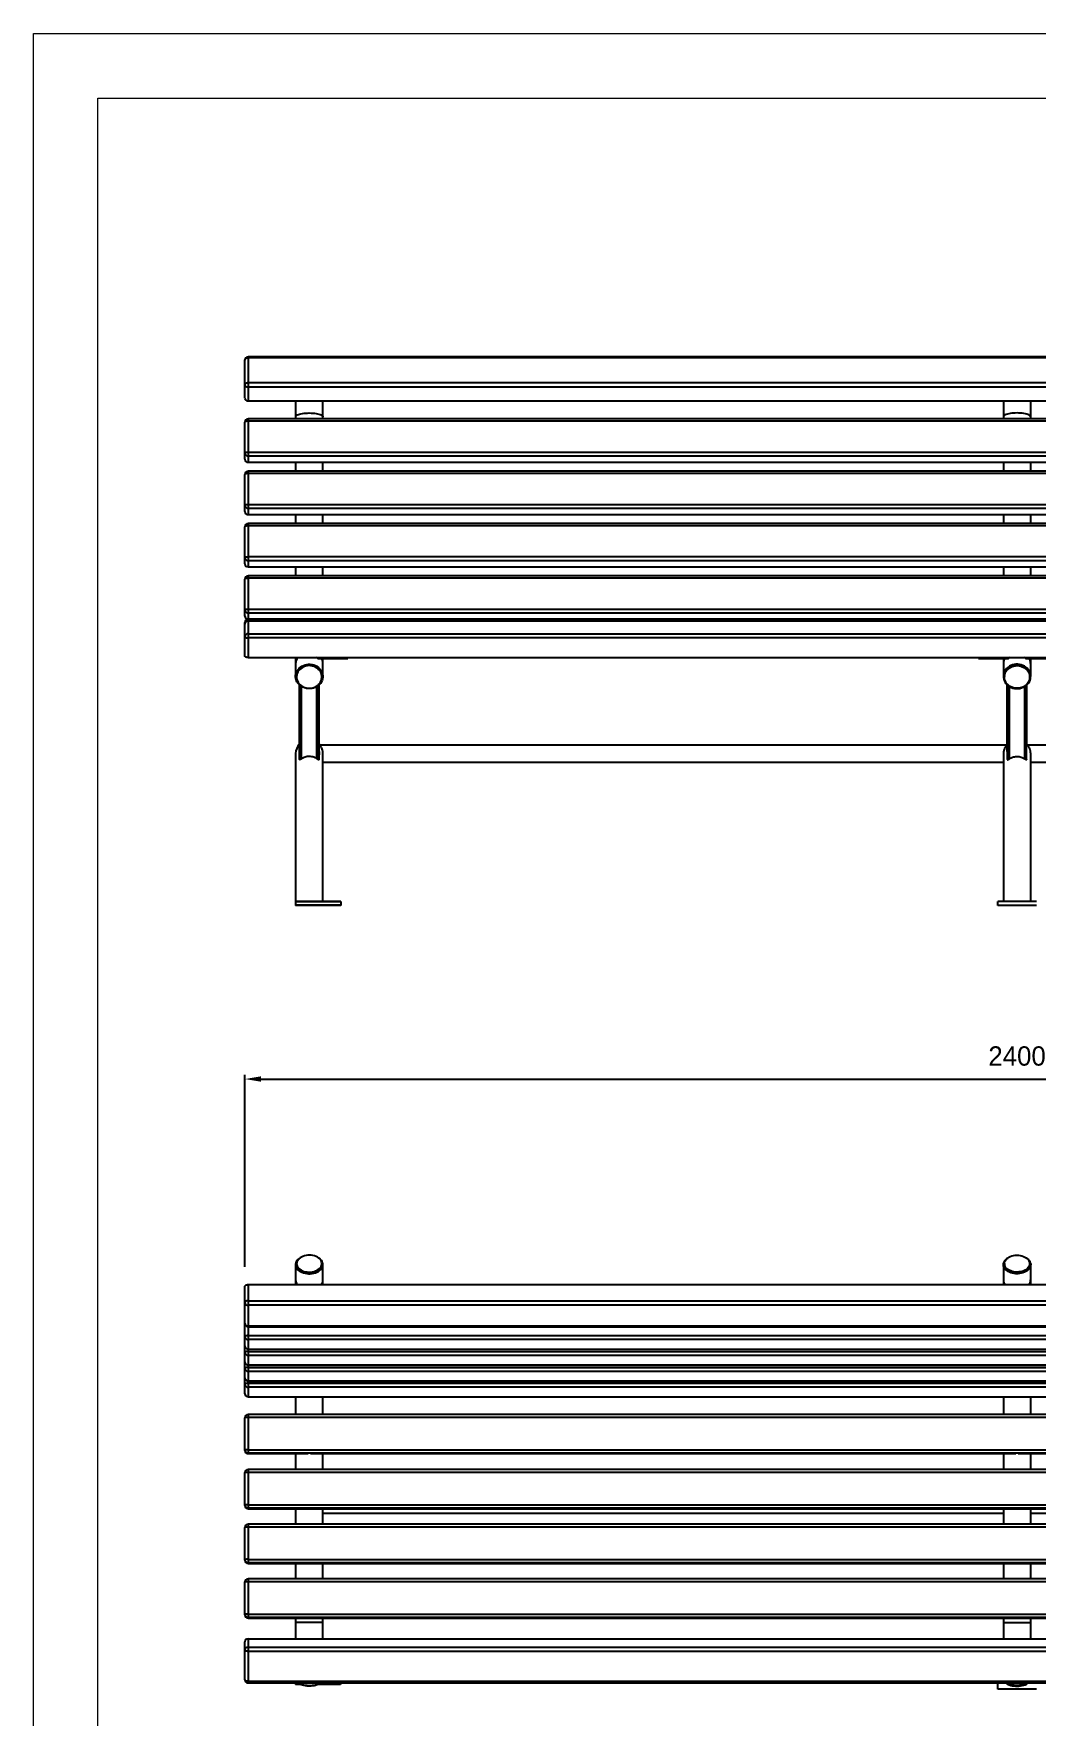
# Model space of a CAD drawing. Header units: millimetres. Extents: x 2090 to 8030, y -3450 to 750.
# Drawn here: x 2090 to 3648, y -1865 to 750 of the extents above; entities that cross this region are included whole.
import ezdxf

# ---------------------------------------------------------------- set-up
doc = ezdxf.new("R2010")
doc.units = ezdxf.units.MM
doc.header["$PDSIZE"] = -1
doc.layers.add('tabelka', color=155, linetype='Continuous')
doc.layers.add('WYMIAR', color=96, linetype='Continuous')
doc.dimstyles.new('1-1', dxfattribs={"dimtxt": 30, "dimasz": 25, "dimexe": 6.25, "dimexo": 30, "dimgap": 20.625, "dimtad": 1, "dimdec": 1, "dimtxsty": 'Standard', "dimcen": 0, "dimclrd": 2, "dimclre": 2, "dimclrt": 2, "dimadec": 0, "dimazin": 0, "dimtfac": 1, "dimtdec": 1, "dimtmove": 0, "dimatfit": 3, "dimfxl": 0, "dimarcsym": 0})

# ---------------------------------------------------------------- blocks, each defined once
blk = doc.blocks.new('front')
for p, q in [((4813, 186), (2423, 186)), ((2423, 186), (2423, 184.2)), ((2423, 184.2), (2423, 145.9)), ((4813, 184.2), (2423, 184.2)), ((2418, 142.7), (2418, 181)), ((2418, 121.5), (2418, 142.7)), ((2423, 145.9), (2423, 138.9)), ((2423, 145.9), (4813, 145.9)), ((4813, 138.9), (2423, 138.9)), ((2423, 138.9), (2423, 117.6)), ((2423, 117.6), (4813, 117.6)), ((2496.8, 117.6), (2496.8, 92.5)), ((2539.2, 92.5), (2539.2, 117.6)), ((3596.8, 117.6), (3596.8, 92.5)), ((3639.2, 92.5), (3639.2, 117.6)), ((2418, 36.5), (2418, 84.4)), ((4813, 89.4), (2423, 89.4)), ((2423, 89.4), (2423, 85.8)), ((2423, 85.8), (2423, 38)), ((4813, 85.8), (2423, 85.8)), ((2496.8, 92.5), (2496.8, 89.4)), ((2539.2, 89.4), (2539.2, 92.5)), ((3596.8, 92.5), (3596.8, 89.4)), ((3639.2, 89.4), (3639.2, 92.5)), ((2418, 26.9), (2418, 36.5)), ((2423, 38), (2423, 31.8)), ((2423, 38), (4813, 38)), ((4813, 31.8), (2423, 31.8)), ((2423, 31.8), (2423, 22.1)), ((2418, -44.8), (2418, 3)), ((2423, 22.1), (4813, 22.1)), ((4813, 8), (2423, 8)), ((2423, 8), (2423, 4.5)), ((2423, 4.5), (2423, -43.3)), ((4813, 4.5), (2423, 4.5)), ((2496.8, 22.1), (2496.8, 8)), ((2539.2, 8), (2539.2, 22.1)), ((3596.8, 22.1), (3596.8, 8)), ((3639.2, 8), (3639.2, 22.1)), ((2418, -54.4), (2418, -44.8)), ((2423, -43.3), (2423, -49.6)), ((2423, -43.3), (4813, -43.3)), ((4813, -49.6), (2423, -49.6)), ((2423, -49.6), (2423, -59.2)), ((2418, -126.1), (2418, -78.3)), ((2423, -59.2), (4813, -59.2)), ((4813, -73.3), (2423, -73.3)), ((2423, -73.3), (2423, -76.8)), ((2423, -76.8), (2423, -124.6)), ((4813, -76.8), (2423, -76.8)), ((2496.8, -59.2), (2496.8, -73.3)), ((2539.2, -73.3), (2539.2, -59.2)), ((3596.8, -59.2), (3596.8, -73.3)), ((3639.2, -73.3), (3639.2, -59.2)), ((2418, -135.7), (2418, -126.1)), ((2423, -124.6), (2423, -130.9)), ((2423, -124.6), (4813, -124.6)), ((4813, -130.9), (2423, -130.9)), ((2423, -130.9), (2423, -140.5)), ((2423, -140.5), (4813, -140.5)), ((4813, -154.6), (2423, -154.6)), ((2423, -154.6), (2423, -158.2)), ((2496.8, -140.5), (2496.8, -154.6)), ((2539.2, -154.6), (2539.2, -140.5)), ((3596.8, -140.5), (3596.8, -154.6)), ((3639.2, -154.6), (3639.2, -140.5)), ((2418, -207.4), (2418, -159.6)), ((2423, -158.2), (2423, -206)), ((4813, -158.2), (2423, -158.2)), ((2418, -217.1), (2418, -207.4)), ((2423, -206), (2423, -212.2)), ((2423, -206), (4813, -206)), ((2418, -229.4), (2418, -226.7)), ((2418, -248.9), (2418, -229.4)), ((4813, -212.2), (2423, -212.2)), ((2423, -212.2), (2423, -221.7)), ((4813, -221.7), (2423, -221.7)), ((2423, -221.7), (2423, -221.7)), ((2423, -221.7), (2423, -224.4)), ((4813, -224.4), (2423, -224.4)), ((2423, -224.4), (2423, -224.8)), ((2423, -224.8), (2423, -244.3)), ((4813, -224.8), (2423, -224.8)), ((2418, -279.3), (2418, -248.9)), ((2423, -244.3), (2423, -250.8)), ((2423, -244.3), (4813, -244.3)), ((4813, -250.8), (2423, -250.8)), ((2423, -250.8), (2423, -281.2)), ((2423, -281.2), (4813, -281.2)), ((2496.8, -281.2), (2496.8, -290.8)), ((2578, -282.4), (2530.8, -282.4)), ((2531.4, -282.7), (2578, -282.7)), ((2539.2, -290.8), (2539.2, -282.7)), ((2578, -281.2), (2578, -282.4)), ((2578, -282.4), (2578, -282.7)), ((3558, -281.2), (3558, -282.4)), ((3558, -282.4), (3605.2, -282.4)), ((3558, -282.4), (3558, -282.7)), ((3558, -282.7), (3604.6, -282.7)), ((3596.8, -282.7), (3596.8, -290.8)), ((3678, -282.4), (3630.8, -282.4)), ((3631.4, -282.7), (3678, -282.7)), ((3639.2, -290.8), (3639.2, -282.7)), ((2496.8, -290.8), (2496.8, -310.7)), ((2498.4, -310.7), (2498.4, -311.6)), ((2537.6, -311.6), (2537.6, -310.7)), ((2539.2, -310.7), (2539.2, -290.8)), ((3596.8, -290.8), (3596.8, -310.7)), ((3598.4, -310.7), (3598.4, -311.6)), ((3637.6, -311.6), (3637.6, -310.7)), ((3639.2, -310.7), (3639.2, -290.8)), ((2503, -415.7), (2503, -324.1)), ((2503, -439.8), (2503, -324.1)), ((2506, -438.7), (2506, -326.4)), ((2530, -438.8), (2530, -326.4)), ((2533, -439.9), (2533, -324.1)), ((2533.2, -427.5), (2533.2, -323.9)), ((3602.7, -427.5), (3602.7, -323.9)), ((3602.9, -439.9), (3602.9, -324.1)), ((3606, -438.8), (3606, -326.4)), ((3630, -438.7), (3630, -326.4)), ((3632.9, -439.8), (3632.9, -324.1)), ((3633, -415.7), (3633, -324.1)), ((2534.4, -417.3), (2533.2, -416)), ((3601.5, -417.3), (2534.4, -417.3)), ((3602.8, -415.9), (3601.6, -417.3)), ((4701.5, -417.3), (3634.4, -417.3)), ((2496.8, -430.7), (2496.8, -660.7)), ((2539.2, -660.7), (2539.2, -431.1)), ((2539.2, -444.2), (3596.8, -444.2)), ((3596.8, -431.1), (3596.8, -660.7)), ((3639.2, -660.7), (3639.2, -431.1)), ((3639.2, -444.2), (4696.8, -444.2)), ((2566.8, -660.7), (2496.8, -660.7)), ((2496.8, -660.7), (2496.8, -661.2)), ((2566.8, -661.2), (2496.8, -661.2)), ((2496.8, -661.2), (2496.8, -666.2)), ((2566.8, -666.2), (2496.8, -666.2)), ((2496.8, -666.2), (2496.8, -666.7)), ((2566.8, -666.7), (2496.8, -666.7)), ((2566.8, -660.7), (2566.8, -661.2)), ((2566.8, -661.2), (2566.8, -666.2)), ((2566.8, -666.2), (2566.8, -666.7)), ((3648, -660.7), (3588, -660.7)), ((3588, -666.7), (3588, -660.7)), ((3648, -666.7), (3588, -666.7))]:
    blk.add_line(p, q)
at = {"flags": 128}
for points in [[(2423, 184.2), (2422, 184.1), (2421.1, 184), (2420.2, 183.7), (2419.4, 183.3), (2418.8, 182.8), (2418.3, 182.2), (2418.1, 181.6), (2418, 181)], [(2418, 142.7), (2418.1, 143.3), (2418.3, 143.9), (2418.8, 144.5), (2419.4, 145), (2420.2, 145.4), (2421.1, 145.7), (2422, 145.8), (2423, 145.9)], [(2423, 85.8), (2422, 85.8), (2421.1, 85.7), (2420.2, 85.6), (2419.4, 85.4), (2418.8, 85.2), (2418.3, 84.9), (2418.1, 84.6), (2418, 84.4)], [(2496.8, 92.5), (2496.9, 93.3), (2497.5, 94.1), (2498.4, 94.9), (2499.6, 95.6), (2501.1, 96.3), (2503, 96.9), (2505.1, 97.4), (2507.4, 97.9), (2509.9, 98.2), (2512.5, 98.5), (2515.2, 98.6), (2518, 98.7), (2520.7, 98.6), (2523.5, 98.5), (2526.1, 98.2), (2528.6, 97.9), (2530.9, 97.4), (2533, 96.9), (2534.8, 96.3), (2536.3, 95.6), (2537.6, 94.9), (2538.4, 94.1), (2539, 93.3), (2539.2, 92.5), (2539.2, 92.5)], [(3639.2, 92.5), (3639, 93.3), (3638.4, 94.1), (3637.6, 94.9), (3636.3, 95.6), (3634.8, 96.3), (3633, 96.9), (3630.9, 97.4), (3628.6, 97.9), (3626.1, 98.2), (3623.5, 98.5), (3620.7, 98.6), (3618, 98.7), (3615.2, 98.6), (3612.5, 98.5), (3609.9, 98.2), (3607.4, 97.9), (3605.1, 97.4), (3603, 96.9), (3601.1, 96.3), (3599.6, 95.6), (3598.4, 94.9), (3597.5, 94.1), (3596.9, 93.3), (3596.8, 92.5), (3596.8, 92.5)], [(2418, 36.5), (2418.1, 36.8), (2418.3, 37.1), (2418.8, 37.4), (2419.4, 37.6), (2420.2, 37.8), (2421.1, 37.9), (2422, 38), (2423, 38)], [(2423, 4.5), (2422, 4.5), (2421.1, 4.4), (2420.2, 4.3), (2419.4, 4.1), (2418.8, 3.9), (2418.3, 3.6), (2418.1, 3.3), (2418, 3)], [(2418, -44.8), (2418.1, -44.5), (2418.3, -44.2), (2418.8, -44), (2419.4, -43.7), (2420.2, -43.6), (2421.1, -43.4), (2422, -43.3), (2423, -43.3)], [(2423, -76.8), (2422, -76.9), (2421.1, -76.9), (2420.2, -77.1), (2419.4, -77.3), (2418.8, -77.5), (2418.3, -77.7), (2418.1, -78), (2418, -78.3)], [(2418, -126.1), (2418.1, -125.8), (2418.3, -125.5), (2418.8, -125.3), (2419.4, -125.1), (2420.2, -124.9), (2421.1, -124.8), (2422, -124.7), (2423, -124.6)], [(2423, -158.2), (2422, -158.2), (2421.1, -158.3), (2420.2, -158.4), (2419.4, -158.6), (2418.8, -158.8), (2418.3, -159.1), (2418.1, -159.3), (2418, -159.6)], [(2418, -207.4), (2418.1, -207.2), (2418.3, -206.9), (2418.8, -206.6), (2419.4, -206.4), (2420.2, -206.2), (2421.1, -206.1), (2422, -206), (2423, -206)], [(2418, -248.9), (2418.1, -249.3), (2418.3, -249.6), (2418.8, -250), (2419.4, -250.3), (2420.2, -250.5), (2421.1, -250.7), (2422, -250.8), (2423, -250.8)], [(2423, -281.2), (2422, -281.2), (2421.1, -281.1), (2420.2, -280.9), (2419.4, -280.7), (2418.8, -280.4), (2418.3, -280), (2418.1, -279.7), (2418, -279.3)], [(2533.7, -323.4), (2531.7, -325.1), (2529.5, -326.6), (2527.1, -327.9), (2524.5, -328.8), (2521.8, -329.4), (2519.1, -329.7), (2516.3, -329.6), (2513.6, -329.3), (2510.9, -328.6), (2508.3, -327.6), (2506, -326.4), (2503.8, -324.8), (2501.8, -323), (2500.2, -321.1), (2498.8, -318.9), (2497.8, -316.6), (2497.1, -314.2), (2496.8, -311.7), (2496.8, -309.2), (2497.2, -306.8), (2498, -304.4), (2499.1, -302.1), (2500.5, -299.9), (2502.2, -298), (2504.2, -296.3), (2506.4, -294.8), (2508.8, -293.6), (2511.4, -292.6), (2514.1, -292), (2516.9, -291.7), (2519.6, -291.8), (2522.4, -292.1), (2525, -292.8), (2527.6, -293.8), (2530, -295), (2532.1, -296.6), (2534.1, -298.4), (2535.7, -300.4), (2537.1, -302.5), (2538.1, -304.8), (2538.8, -307.2), (2539.1, -309.7), (2539.1, -312.2), (2538.7, -314.7), (2538, -317), (2536.9, -319.3), (2535.4, -321.5), (2533.7, -323.4)], [(2537.6, -310.7), (2537.5, -309.2), (2537.1, -306.8), (2536.3, -304.5), (2535.2, -302.3), (2533.8, -300.3), (2532, -298.5), (2530.1, -296.9), (2527.8, -295.5), (2525.4, -294.5), (2522.9, -293.7), (2520.3, -293.3), (2517.6, -293.1), (2514.9, -293.4), (2512.3, -293.9), (2509.8, -294.7), (2507.5, -295.9), (2505.3, -297.3), (2503.4, -299), (2501.7, -300.8), (2500.4, -302.9), (2499.4, -305.1), (2498.7, -307.4), (2498.4, -309.8), (2498.4, -310.7)], [(2532.5, -323.3), (2534.2, -321.5), (2535.5, -319.4), (2536.6, -317.2), (2537.2, -314.8), (2537.5, -312.5), (2537.5, -310.1), (2537.1, -307.7), (2536.3, -305.4), (2535.2, -303.2), (2533.8, -301.2), (2532, -299.4), (2530.1, -297.8), (2527.8, -296.4), (2525.4, -295.4), (2522.9, -294.6), (2520.3, -294.2), (2517.6, -294), (2514.9, -294.2), (2512.3, -294.8), (2509.8, -295.6), (2507.5, -296.8), (2505.3, -298.2), (2503.4, -299.8), (2501.7, -301.7), (2500.4, -303.8), (2499.4, -306), (2498.7, -308.3), (2498.4, -310.7), (2498.4, -313.1), (2498.9, -315.5), (2499.6, -317.8), (2500.7, -320), (2502.2, -322), (2503.9, -323.8), (2505.9, -325.4), (2508.1, -326.8), (2510.5, -327.8), (2513, -328.6), (2515.7, -329), (2518.3, -329.2), (2521, -328.9), (2523.6, -328.4), (2526.1, -327.6), (2528.5, -326.4), (2530.6, -325), (2532.5, -323.3)], [(3602.2, -323.4), (3604.2, -325.1), (3606.4, -326.6), (3608.8, -327.9), (3611.4, -328.8), (3614.1, -329.4), (3616.9, -329.7), (3619.6, -329.6), (3622.4, -329.3), (3625, -328.6), (3627.6, -327.6), (3630, -326.4), (3632.1, -324.8), (3634.1, -323), (3635.7, -321.1), (3637.1, -318.9), (3638.1, -316.6), (3638.8, -314.2), (3639.1, -311.7), (3639.1, -309.2), (3638.7, -306.8), (3638, -304.4), (3636.9, -302.1), (3635.4, -299.9), (3633.7, -298), (3631.7, -296.3), (3629.5, -294.8), (3627.1, -293.6), (3624.5, -292.6), (3621.8, -292), (3619.1, -291.7), (3616.3, -291.8), (3613.6, -292.1), (3610.9, -292.8), (3608.3, -293.8), (3606, -295), (3603.8, -296.6), (3601.8, -298.4), (3600.2, -300.4), (3598.8, -302.5), (3597.8, -304.8), (3597.1, -307.2), (3596.8, -309.7), (3596.8, -312.2), (3597.2, -314.7), (3598, -317), (3599.1, -319.3), (3600.5, -321.5), (3602.2, -323.4)], [(3598.4, -310.7), (3598.4, -309.2), (3598.9, -306.8), (3599.6, -304.5), (3600.7, -302.3), (3602.2, -300.3), (3603.9, -298.5), (3605.9, -296.9), (3608.1, -295.5), (3610.5, -294.5), (3613, -293.7), (3615.7, -293.3), (3618.3, -293.1), (3621, -293.4), (3623.6, -293.9), (3626.1, -294.7), (3628.5, -295.9), (3630.6, -297.3), (3632.5, -299), (3634.2, -300.8), (3635.5, -302.9), (3636.6, -305.1), (3637.2, -307.4), (3637.5, -309.8), (3637.6, -310.7)], [(3603.4, -323.3), (3601.7, -321.5), (3600.4, -319.4), (3599.4, -317.2), (3598.7, -314.8), (3598.4, -312.5), (3598.4, -310.1), (3598.9, -307.7), (3599.6, -305.4), (3600.7, -303.2), (3602.2, -301.2), (3603.9, -299.4), (3605.9, -297.8), (3608.1, -296.4), (3610.5, -295.4), (3613, -294.6), (3615.7, -294.2), (3618.3, -294), (3621, -294.2), (3623.6, -294.8), (3626.1, -295.6), (3628.5, -296.8), (3630.6, -298.2), (3632.5, -299.8), (3634.2, -301.7), (3635.5, -303.8), (3636.6, -306), (3637.2, -308.3), (3637.5, -310.7), (3637.5, -313.1), (3637.1, -315.5), (3636.3, -317.8), (3635.2, -320), (3633.8, -322), (3632, -323.8), (3630.1, -325.4), (3627.8, -326.8), (3625.4, -327.8), (3622.9, -328.6), (3620.3, -329), (3617.6, -329.2), (3614.9, -328.9), (3612.3, -328.4), (3609.8, -327.6), (3607.5, -326.4), (3605.3, -325), (3603.4, -323.3)], [(3634.4, -417.3), (3633, -415.7), (3633, -415.7)]]:
    blk.add_lwpolyline(points, dxfattribs=at)
for centre, radius, start, end in [((2423, 181), 5, 90, 180), ((2422.4, 143.4), 4.53, 188.5527, 276.5402), ((2422.4, 122.1), 4.53, 188.5519, 276.541), ((2423, 84.4), 5, 90, 180), ((2422.9, 36.7), 4.89, 181.3088, 271.2499), ((2422.9, 27), 4.89, 181.3081, 271.2507), ((2423, 3), 5, 90, 180), ((2422.9, -44.7), 4.89, 181.3085, 271.2509), ((2422.9, -54.3), 4.89, 181.3092, 271.2495), ((2423, -78.3), 5, 90, 180), ((2422.9, -126), 4.89, 181.3081, 271.2507), ((2422.9, -135.6), 4.89, 181.3078, 271.251), ((2423, -159.6), 5, 90, 180), ((2422.9, -207.3), 4.89, 181.3087, 271.2504), ((2422.8, -217), 4.86, 181.1483, 260.8027), ((2423, -226.7), 5, 90, 180), ((2423, -229.4), 5, 90, 180), ((2422.8, -229.6), 4.81, 87.7285, 177.531), ((2418.7, -229.3), 2.74, 87.9274, 105.3548), ((2422.8, -249.1), 4.81, 87.7286, 177.5309), ((2514.4, -290.9), 17.6, 146.6945, 179.6877), ((2521.7, -290.9), 17.4, 0.1606, 27.9787), ((3614.2, -290.9), 17.4, 152.0202, 179.8409), ((3621.7, -290.9), 17.4, 0.1597, 27.9796), ((2518, -430.7), 21.2, 134.9906, 180)]:
    blk.add_arc(centre, radius, start, end)
for centre, start_param, end_param in [((2518, -298), 0.923324, 1.028877), ((3618, -298), 2.112716, 2.218269), ((3618, -298), 0.923324, 1.028877)]:
    blk.add_ellipse(centre, major_axis=(21.2, 0), ratio=0.922073, start_param=start_param, end_param=end_param)
for points, knots in [([(2531.4, -282.7), (2531.4, -282.7), (2531.3, -282.7), (2531.2, -282.6), (2531, -282.5), (2530.8, -282.4), (2530.8, -282.4)], [0, 0, 0, 0, 0.057633, 0.302297, 0.682694, 1, 1, 1, 1]), ([(3604.6, -282.7), (3604.6, -282.7), (3604.6, -282.7), (3604.8, -282.6), (3605, -282.5), (3605.1, -282.4), (3605.2, -282.4)], [0, 0, 0, 0, 0.057648, 0.302332, 0.682698, 1, 1, 1, 1]), ([(3631.4, -282.7), (3631.4, -282.7), (3631.3, -282.7), (3631.2, -282.6), (3631, -282.5), (3630.8, -282.4), (3630.8, -282.4)], [0, 0, 0, 0, 0.05765, 0.302317, 0.682718, 1, 1, 1, 1]), ([(2539.2, -431.3), (2539.1, -430.6), (2539.1, -428.6), (2538.5, -425.4), (2537.5, -422.6), (2536.5, -420.6), (2535.7, -419.2), (2535, -418.2), (2534.5, -417.4), (2534.4, -417.4), (2534.4, -417.4)], [0, 0, 0, 0, 0.090449, 0.262546, 0.445462, 0.549054, 0.655192, 0.76683, 0.882715, 1, 1, 1, 1]), ([(3601.5, -417.3), (3601.5, -417.3), (3601.6, -417.3), (3601, -418), (3600, -419.6), (3599, -421.3), (3598.2, -423.1), (3597.5, -425.2), (3597, -427.4), (3596.8, -429.5), (3596.8, -430.7), (3596.8, -431.2)], [0, 0, 0, 0, 0.058731, 0.222227, 0.396826, 0.500966, 0.607695, 0.719147, 0.834691, 0.933, 1, 1, 1, 1]), ([(3639.1, -431.3), (3639.2, -431.1), (3639.2, -430.3), (3639, -428.2), (3638.4, -425), (3637.3, -422.2), (3636.3, -420.2), (3635.6, -419), (3635, -418.1), (3634.6, -417.5), (3634.3, -417.2), (3634.4, -417.3), (3634.4, -417.3)], [0, 0, 0, 0, 0.020174, 0.112203, 0.284238, 0.469735, 0.574918, 0.682785, 0.775769, 0.871228, 0.964353, 1, 1, 1, 1]), ([(2506, -438.7), (2505.6, -439), (2504.8, -439.5), (2503.9, -439.9), (2503.4, -440.1), (2503.1, -440.1), (2503, -439.9), (2503, -439.8), (2503, -439.8)], [0, 0, 0, 0, 0.292018, 0.526776, 0.703412, 0.849112, 0.995271, 1, 1, 1, 1]), ([(2530, -438.8), (2529, -438.2), (2527, -436.9), (2523.6, -435.7), (2520.2, -435.1), (2516.6, -435), (2513.1, -435.5), (2509.5, -436.6), (2507.2, -438), (2506, -438.7)], [0, 0, 0, 0, 0.138194, 0.276376, 0.414635, 0.552889, 0.690065, 0.827245, 1, 1, 1, 1]), ([(2533, -439.9), (2533, -440), (2533, -440.1), (2532.8, -440.2), (2532.5, -440.2), (2531.8, -439.9), (2530.9, -439.4), (2530.3, -439), (2530, -438.8)], [0, 0, 0, 0, 0.052629, 0.196604, 0.333546, 0.528752, 0.782517, 1, 1, 1, 1]), ([(2533.2, -427.5), (2533.2, -429.3), (2533.1, -432.9), (2533, -437.6), (2533, -439.9)], [0, 0, 0, 0, 0.498769, 1, 1, 1, 1]), ([(3602.7, -427.5), (3602.8, -429.3), (3602.8, -432.9), (3602.9, -437.6), (3602.9, -439.9)], [0, 0, 0, 0, 0.498769, 1, 1, 1, 1]), ([(3602.9, -439.9), (3602.9, -440), (3603, -440.1), (3603.1, -440.2), (3603.5, -440.2), (3604.1, -439.9), (3605, -439.4), (3605.7, -439), (3606, -438.8)], [0, 0, 0, 0, 0.0526294, 0.1966007, 0.3335444, 0.5287499, 0.7825089, 1, 1, 1, 1]), ([(3606, -438.8), (3607, -438.2), (3609, -436.9), (3612.3, -435.7), (3615.8, -435.1), (3619.3, -435), (3622.8, -435.5), (3626.5, -436.6), (3628.7, -438), (3630, -438.7)], [0, 0, 0, 0, 0.138193, 0.276376, 0.414634, 0.55289, 0.690064, 0.827246, 1, 1, 1, 1]), ([(3630, -438.7), (3630.4, -439), (3631.1, -439.5), (3632, -439.9), (3632.6, -440.1), (3632.9, -440.1), (3632.9, -439.9), (3632.9, -439.8), (3632.9, -439.8)], [0, 0, 0, 0, 0.292014, 0.526776, 0.703416, 0.849112, 0.995271, 1, 1, 1, 1])]:
    blk.add_open_spline(points, degree=3, knots=knots)
blk = doc.blocks.new('rzut')
for p, q in [((-515, -305.8), (-515, -329.7)), ((-513.4, -304.3), (-513.4, -305.8)), ((-478.1, -296.3), (-479.7, -295.2)), ((-474.2, -305.8), (-474.2, -304.3)), ((-472.6, -329.7), (-472.6, -305.8)), ((585, -305.8), (585, -329.7)), ((586.6, -304.3), (586.6, -305.8)), ((590.4, -296.3), (592.1, -295.2)), ((625.8, -305.8), (625.8, -304.3)), ((627.4, -329.7), (627.4, -305.8)), ((-588.8, -336.7), (-588.8, -362)), ((-588.8, -336.7), (1801.2, -336.7)), ((-515, -329.7), (-515, -336.7)), ((-472.6, -336.7), (-472.6, -329.7)), ((585, -329.7), (585, -336.7)), ((627.4, -336.7), (627.4, -329.7)), ((-593.8, -365.2), (-593.8, -340)), ((-593.8, -397.4), (-593.8, -365.2)), ((-588.8, -362), (-588.8, -369.1)), ((-588.8, -362), (1801.2, -362)), ((1801.2, -369.1), (-588.8, -369.1)), ((-588.8, -369.1), (-588.8, -401.2)), ((-593.8, -417.6), (-593.8, -397.4)), ((-593.8, -432.2), (-593.8, -417.6)), ((-588.8, -401.2), (1801.2, -401.2)), ((-588.8, -401.2), (-588.8, -402.4)), ((-588.8, -402.4), (1801.2, -402.4)), ((-588.8, -402.4), (-588.8, -416.2)), ((-588.8, -416.2), (-588.8, -422.4)), ((-588.8, -416.2), (1801.2, -416.2)), ((-593.8, -442.4), (-593.8, -432.2)), ((-593.8, -457), (-593.8, -442.4)), ((1801.2, -422.4), (-588.8, -422.4)), ((-588.8, -422.4), (-588.8, -437)), ((-588.8, -437), (1801.2, -437)), ((-588.8, -437), (-588.8, -437.2)), ((-588.8, -437.2), (1801.2, -437.2)), ((-588.8, -437.2), (-588.8, -440.9)), ((-588.8, -440.9), (-588.8, -447.1)), ((-588.8, -440.9), (1801.2, -440.9)), ((-593.8, -467.1), (-593.8, -457)), ((-593.8, -481.7), (-593.8, -467.1)), ((1801.2, -447.1), (-588.8, -447.1)), ((-588.8, -447.1), (-588.8, -461.8)), ((-588.8, -461.8), (1801.2, -461.8)), ((-588.8, -461.8), (-588.8, -462)), ((-588.8, -462), (1801.2, -462)), ((-588.8, -462), (-588.8, -465.6)), ((-588.8, -465.6), (-588.8, -471.9)), ((-588.8, -465.6), (1801.2, -465.6)), ((-593.8, -491.7), (-593.8, -481.7)), ((-593.8, -506.4), (-593.8, -491.7)), ((1801.2, -471.9), (-588.8, -471.9)), ((-588.8, -471.9), (-588.8, -486.5)), ((-588.8, -486.5), (1801.2, -486.5)), ((-588.8, -486.5), (-588.8, -486.7)), ((-588.8, -486.7), (1801.2, -486.7)), ((-588.8, -486.7), (-588.8, -490.3)), ((-588.8, -490.3), (-588.8, -496.5)), ((-588.8, -490.3), (1801.2, -490.3)), ((1801.2, -496.5), (-588.8, -496.5)), ((-588.8, -496.5), (-588.8, -511.1)), ((-588.8, -511.1), (1801.2, -511.1)), ((-588.8, -511.1), (-588.8, -511.4)), ((-588.8, -511.4), (1801.2, -511.4)), ((-515, -511.4), (-515, -538.8)), ((-472.6, -538.8), (-472.6, -511.4)), ((585, -511.4), (585, -538.8)), ((627.4, -538.8), (627.4, -511.4)), ((-593.8, -593.7), (-593.8, -543.8)), ((1801.2, -538.8), (-588.8, -538.8)), ((-588.8, -538.8), (-588.8, -538.8)), ((-588.8, -538.8), (-588.8, -543.6)), ((-588.8, -543.6), (-588.8, -593.6)), ((1801.2, -543.6), (-588.8, -543.6)), ((-593.8, -594.6), (-593.8, -593.7)), ((-588.8, -593.6), (-588.8, -598.7)), ((-588.8, -593.6), (1801.2, -593.6)), ((1801.2, -598.7), (-588.8, -598.7)), ((-588.8, -598.7), (-588.8, -599.6)), ((-588.8, -599.6), (-495.6, -599.6)), ((-515, -599.6), (-515, -624.1)), ((-492.1, -599.6), (604.4, -599.6)), ((-472.6, -624.1), (-472.6, -599.6)), ((585, -599.6), (585, -624.1)), ((607.9, -599.6), (1704.4, -599.6)), ((627.4, -624.1), (627.4, -599.6)), ((1801.2, -624.1), (-588.8, -624.1)), ((-588.8, -624.1), (-588.8, -624.1)), ((-588.8, -624.1), (-588.8, -629)), ((-593.8, -679.1), (-593.8, -629.1)), ((-588.8, -629), (-588.8, -678.9)), ((1801.2, -629), (-588.8, -629)), ((-593.8, -680.3), (-593.8, -679.1)), ((-588.8, -678.9), (-588.8, -684.1)), ((-588.8, -678.9), (1801.2, -678.9)), ((1801.2, -684.1), (-588.8, -684.1)), ((-588.8, -684.1), (-588.8, -685.3)), ((-588.8, -685.3), (1801.2, -685.3)), ((-515, -685.3), (-515, -709.1)), ((-472.6, -709.1), (-472.6, -685.3)), ((585, -692.4), (-472.6, -692.4)), ((585, -685.3), (585, -709.1)), ((627.4, -709.1), (627.4, -685.3)), ((1685, -692.4), (627.4, -692.4)), ((-593.8, -764.1), (-593.8, -714.1)), ((1801.2, -709.1), (-588.8, -709.1)), ((-588.8, -709.1), (-588.8, -709.1)), ((-588.8, -709.1), (-588.8, -713.9)), ((-588.8, -713.9), (-588.8, -763.9)), ((1801.2, -713.9), (-588.8, -713.9)), ((-593.8, -765.2), (-593.8, -764.1)), ((-588.8, -763.9), (-588.8, -769.1)), ((-588.8, -763.9), (1801.2, -763.9)), ((1801.2, -769.1), (-588.8, -769.1)), ((-588.8, -769.1), (-588.8, -770.2)), ((-588.8, -770.2), (1801.2, -770.2)), ((-515, -770.2), (-515, -794)), ((-472.6, -794), (-472.6, -770.2)), ((585, -770.2), (585, -794)), ((627.4, -794), (627.4, -770.2)), ((-593.8, -849), (-593.8, -799)), ((1801.2, -794), (-588.8, -794)), ((-588.8, -794.1), (-588.8, -794)), ((-588.8, -794), (-588.8, -798.9)), ((-588.8, -798.9), (-588.8, -848.8)), ((1801.2, -798.9), (-588.8, -798.9)), ((-593.8, -850.2), (-593.8, -849)), ((-588.8, -848.8), (-588.8, -854)), ((-588.8, -848.8), (1801.2, -848.8)), ((1801.2, -854), (-588.8, -854)), ((-588.8, -854), (-588.8, -855.2)), ((-588.8, -855.2), (1801.2, -855.2)), ((-515, -855.2), (-515, -862.5)), ((-515, -862.5), (-515, -887.4)), ((-472.6, -862.5), (-472.6, -855.2)), ((-472.6, -887.4), (-472.6, -862.5)), ((585, -855.2), (585, -862.5)), ((585, -862.5), (585, -887.4)), ((627.4, -862.5), (627.4, -855.2)), ((627.4, -887.4), (627.4, -862.5)), ((-588.8, -887.4), (-588.8, -900.3)), ((-588.8, -887.4), (1801.2, -887.4)), ((-593.8, -904.9), (-593.8, -892)), ((-593.8, -950.9), (-593.8, -904.9)), ((-588.8, -900.3), (-588.8, -906.9)), ((-588.8, -900.3), (1801.2, -900.3)), ((1801.2, -906.9), (-588.8, -906.9)), ((-588.8, -906.9), (-588.8, -952.9)), ((-588.8, -952.9), (1801.2, -952.9)), ((-588.8, -952.9), (-588.8, -955.9)), ((-588.8, -955.9), (1801.2, -955.9)), ((-515, -955.9), (-515, -957.8)), ((-515, -957.8), (-515, -958.3)), ((-508.7, -957.8), (-515, -957.8)), ((-507.7, -958.3), (-515, -958.3)), ((-445, -958.3), (-480, -958.3)), ((-445, -957.8), (-478.9, -957.8)), ((-445, -955.9), (-445, -957.8)), ((-445, -957.8), (-445, -958.3)), ((576.2, -965.8), (576.2, -955.9)), ((636.2, -965.8), (576.2, -965.8))]:
    blk.add_line(p, q)
at = {"flags": 128}
for points in [[(-507.9, -295.2), (-508, -295.3), (-509.9, -296.6), (-511.6, -298.1), (-512.9, -299.7), (-514, -301.4), (-514.7, -303.2), (-515, -305.1), (-514.9, -306.9), (-514.6, -308.8), (-513.8, -310.6), (-512.7, -312.3), (-511.3, -313.9), (-509.6, -315.3), (-507.6, -316.6), (-505.4, -317.7), (-502.9, -318.6), (-500.4, -319.3), (-497.7, -319.8), (-494.9, -320), (-492.2, -320), (-489.4, -319.7), (-486.7, -319.2), (-484.2, -318.5), (-481.8, -317.5), (-479.6, -316.4), (-477.7, -315), (-476, -313.5), (-474.7, -311.9), (-473.7, -310.2), (-473, -308.4), (-472.6, -306.6), (-472.7, -304.7), (-473.1, -302.9), (-473.8, -301.1), (-474.9, -299.4), (-476.3, -297.8), (-478.1, -296.3), (-478.1, -296.3)], [(-479.2, -295.6), (-481.2, -294.3), (-483.3, -293.3), (-485.7, -292.4), (-488.2, -291.8), (-490.8, -291.4), (-493.5, -291.2), (-496.1, -291.3), (-498.8, -291.6), (-501.3, -292.2), (-503.7, -293), (-505.9, -294), (-507.9, -295.2), (-509.6, -296.6), (-511, -298.1), (-512.2, -299.7), (-512.9, -301.4), (-513.3, -303.2), (-513.4, -305), (-513.1, -306.8), (-512.4, -308.5), (-511.4, -310.2), (-510, -311.7), (-508.4, -313.1), (-506.5, -314.4), (-504.3, -315.4), (-502, -316.3), (-499.4, -316.9), (-496.8, -317.3), (-494.2, -317.4), (-491.5, -317.4), (-488.9, -317), (-486.3, -316.5), (-483.9, -315.7), (-481.7, -314.7), (-479.7, -313.5), (-478, -312.1), (-476.6, -310.6), (-475.5, -309), (-474.7, -307.2), (-474.3, -305.5), (-474.2, -303.7), (-474.6, -301.9), (-475.2, -300.2), (-476.3, -298.5), (-477.6, -297), (-479.2, -295.6)], [(-513.4, -305.8), (-513.4, -306.5), (-513.1, -308.3), (-512.4, -310), (-511.4, -311.6), (-510, -313.2), (-508.4, -314.6), (-506.5, -315.8), (-504.3, -316.9), (-502, -317.8), (-499.4, -318.4), (-496.8, -318.8), (-494.2, -318.9), (-491.5, -318.8), (-488.9, -318.5), (-486.3, -317.9), (-483.9, -317.1), (-481.7, -316.1), (-479.7, -314.9), (-478, -313.6), (-476.6, -312.1), (-475.5, -310.4), (-474.7, -308.7), (-474.3, -307), (-474.2, -305.8)], [(620.3, -295.2), (620.4, -295.3), (622.3, -296.6), (624, -298.1), (625.3, -299.7), (626.3, -301.4), (627, -303.2), (627.4, -305.1), (627.3, -306.9), (626.9, -308.8), (626.2, -310.6), (625.1, -312.3), (623.7, -313.9), (621.9, -315.3), (620, -316.6), (617.7, -317.7), (615.3, -318.6), (612.7, -319.3), (610.1, -319.8), (607.3, -320), (604.5, -320), (601.8, -319.7), (599.1, -319.2), (596.6, -318.5), (594.2, -317.5), (592, -316.4), (590.1, -315), (588.4, -313.5), (587.1, -311.9), (586, -310.2), (585.3, -308.4), (585, -306.6), (585.1, -304.7), (585.4, -302.9), (586.2, -301.1), (587.3, -299.4), (588.7, -297.8), (590.4, -296.3), (590.4, -296.3)], [(591.6, -295.6), (593.5, -294.3), (595.7, -293.3), (598, -292.4), (600.6, -291.8), (603.2, -291.4), (605.8, -291.2), (608.5, -291.3), (611.1, -291.6), (613.7, -292.2), (616.1, -293), (618.3, -294), (620.3, -295.2), (622, -296.6), (623.4, -298.1), (624.5, -299.7), (625.3, -301.4), (625.7, -303.2), (625.8, -305), (625.4, -306.8), (624.8, -308.5), (623.7, -310.2), (622.4, -311.7), (620.8, -313.1), (618.8, -314.4), (616.7, -315.4), (614.3, -316.3), (611.8, -316.9), (609.2, -317.3), (606.5, -317.4), (603.9, -317.4), (601.2, -317), (598.7, -316.5), (596.3, -315.7), (594.1, -314.7), (592.1, -313.5), (590.4, -312.1), (589, -310.6), (587.8, -309), (587.1, -307.2), (586.7, -305.5), (586.6, -303.7), (586.9, -301.9), (587.6, -300.2), (588.6, -298.5), (590, -297), (591.6, -295.6)], [(625.8, -305.8), (625.8, -306.5), (625.4, -308.3), (624.8, -310), (623.7, -311.6), (622.4, -313.2), (620.8, -314.6), (618.8, -315.8), (616.7, -316.9), (614.3, -317.8), (611.8, -318.4), (609.2, -318.8), (606.5, -318.9), (603.9, -318.8), (601.2, -318.5), (598.7, -317.9), (596.3, -317.1), (594.1, -316.1), (592.1, -314.9), (590.4, -313.6), (589, -312.1), (587.8, -310.4), (587.1, -308.7), (586.7, -307), (586.6, -305.8)], [(-593.8, -340), (-593.7, -339.3), (-593.4, -338.7), (-593, -338.2), (-592.4, -337.7), (-591.6, -337.3), (-590.7, -337), (-589.8, -336.8), (-588.8, -336.7)], [(-588.8, -362), (-589.8, -362.1), (-590.7, -362.3), (-591.6, -362.6), (-592.4, -363), (-593, -363.5), (-593.4, -364), (-593.7, -364.6), (-593.8, -365.2)], [(-588.8, -416.2), (-589.8, -416.2), (-590.7, -416.3), (-591.6, -416.4), (-592.4, -416.6), (-593, -416.8), (-593.4, -417.1), (-593.7, -417.3), (-593.8, -417.6)], [(-588.8, -440.9), (-589.8, -440.9), (-590.7, -441), (-591.6, -441.1), (-592.4, -441.3), (-593, -441.5), (-593.4, -441.8), (-593.7, -442.1), (-593.8, -442.4)], [(-588.8, -465.6), (-589.8, -465.6), (-590.7, -465.7), (-591.6, -465.9), (-592.4, -466), (-593, -466.3), (-593.4, -466.5), (-593.7, -466.8), (-593.8, -467.1)], [(-588.8, -490.3), (-589.8, -490.3), (-590.7, -490.4), (-591.6, -490.5), (-592.4, -490.7), (-593, -490.9), (-593.4, -491.2), (-593.7, -491.5), (-593.8, -491.7)], [(-493.8, -861.8), (-496.6, -861.8), (-499.3, -861.8), (-501.9, -861.8), (-504.4, -861.9), (-506.7, -861.9), (-508.8, -862), (-510.6, -862.1), (-512.2, -862.1), (-513.4, -862.2), (-514.3, -862.3), (-514.8, -862.4), (-515, -862.5)], [(-472.6, -862.5), (-472.8, -862.4), (-473.3, -862.3), (-474.2, -862.2), (-475.5, -862.1), (-477, -862.1), (-478.8, -862), (-480.9, -861.9), (-483.2, -861.9), (-485.7, -861.8), (-488.3, -861.8), (-491, -861.8), (-493.8, -861.8)], [(585, -862.5), (585.2, -862.4), (585.7, -862.3), (586.6, -862.2), (587.8, -862.1), (589.4, -862.1), (591.2, -862), (593.3, -861.9), (595.6, -861.9), (598.1, -861.8), (600.7, -861.8), (603.4, -861.8), (606.2, -861.8)], [(606.2, -861.8), (609, -861.8), (611.7, -861.8), (614.3, -861.8), (616.8, -861.9), (619.1, -861.9), (621.2, -862), (623, -862.1), (624.5, -862.1), (625.8, -862.2), (626.7, -862.3), (627.2, -862.4), (627.4, -862.5)], [(-588.8, -906.9), (-589.8, -906.8), (-590.7, -906.7), (-591.6, -906.5), (-592.4, -906.3), (-593, -906), (-593.4, -905.6), (-593.7, -905.3), (-593.8, -904.9)], [(-593.8, -950.9), (-593.7, -951.3), (-593.4, -951.7), (-593, -952), (-592.4, -952.3), (-591.6, -952.5), (-590.7, -952.7), (-589.8, -952.8), (-588.8, -952.9)], [(-476.1, -955.9), (-476.6, -956.3), (-478, -957.3), (-479.7, -958.2), (-481.7, -959), (-483.9, -959.7), (-486.3, -960.2), (-488.9, -960.6), (-491.5, -960.8), (-494.2, -960.9), (-496.8, -960.8), (-499.4, -960.5), (-502, -960.1), (-504.3, -959.5), (-506.5, -958.8), (-508.4, -958), (-510, -957), (-511.4, -956), (-511.5, -955.9)], [(-510.9, -955.9), (-509.6, -956.7), (-507.6, -957.5), (-505.4, -958.3), (-502.9, -958.9), (-500.4, -959.3), (-497.7, -959.6), (-494.9, -959.8), (-492.2, -959.8), (-489.4, -959.6), (-486.7, -959.2), (-484.2, -958.8), (-481.8, -958.1), (-479.6, -957.4), (-477.7, -956.5), (-476.7, -955.9)], [(588.5, -955.9), (589, -956.3), (590.4, -957.3), (592.1, -958.2), (594.1, -959), (596.3, -959.7), (598.7, -960.2), (601.2, -960.6), (603.9, -960.8), (606.5, -960.9), (609.2, -960.8), (611.8, -960.5), (614.3, -960.1), (616.7, -959.5), (618.8, -958.8), (620.8, -958), (622.4, -957), (623.7, -956), (623.9, -955.9)], [(623.3, -955.9), (621.9, -956.7), (620, -957.5), (617.7, -958.3), (615.3, -958.9), (612.7, -959.3), (610.1, -959.6), (607.3, -959.8), (604.5, -959.8), (601.8, -959.6), (599.1, -959.2), (596.6, -958.8), (594.2, -958.1), (592, -957.4), (590.1, -956.5), (589.1, -955.9)]]:
    blk.add_lwpolyline(points, dxfattribs=at)
for centre, radius, start, end in [((-504.2, -329.5), 10.8, 181.2293, 221.8866), ((-483.5, -329.5), 10.8, 318.1133, 358.7699), ((595.8, -329.5), 10.8, 181.2287, 221.8876), ((616.5, -329.5), 10.8, 318.1127, 358.7706), ((-589.3, -364.6), 4.53, 188.5521, 276.5404), ((-588.8, -397.4), 5, 180, 270), ((-589.3, -396.7), 4.53, 188.5521, 276.5404), ((-588.9, -417.5), 4.89, 181.3085, 271.2503), ((-588.8, -432.2), 5, 180, 270), ((-588.9, -432.1), 4.89, 181.3087, 271.2504), ((-588.9, -442.2), 4.89, 181.3087, 271.2504), ((-588.8, -457), 5, 180, 270), ((-588.9, -456.9), 4.89, 181.3087, 271.2504), ((-588.9, -467), 4.89, 181.3083, 271.2508), ((-588.8, -481.7), 5, 180, 270), ((-588.9, -481.6), 4.89, 181.3083, 271.2506), ((-588.9, -491.6), 4.89, 181.3086, 271.2503), ((-588.8, -506.4), 5, 180, 270), ((-588.9, -506.3), 4.89, 181.3085, 271.2506), ((-588.8, -543.8), 5, 90, 180), ((-590.1, -591.5), 47.9, 88.5048, 94.4944), ((-590.1, -641.5), 47.9, 88.5049, 94.4942), ((-588.8, -593.7), 5, 180.0103, 270.0093), ((-588.8, -594.6), 5, 180.0101, 270.0093), ((-588.8, -629.1), 5, 90, 180), ((-590.1, -664.9), 36, 88.011, 95.9866), ((-590.1, -714.9), 36, 88.0109, 95.9866), ((-588.8, -679.1), 5, 180.0179, 270.017), ((-588.8, -680.3), 5, 180.0179, 270.017), ((-588.8, -714.1), 5, 90, 180), ((-590.1, -749.9), 36, 88.011, 95.9866), ((-590.1, -799.8), 36, 88.011, 95.9865), ((-588.8, -764.1), 5, 180.0179, 270.017), ((-588.8, -765.2), 5, 180.0179, 270.0169), ((-588.8, -799), 5, 90, 180), ((-590.1, -834.8), 36, 88.011, 95.9866), ((-590.1, -884.8), 36, 88.0108, 95.9867), ((-588.8, -849), 5, 180.0179, 270.017), ((-588.8, -850.2), 5, 180.0179, 270.0171), ((-589, -892.2), 4.81, 87.7283, 177.5312), ((-589, -905.1), 4.81, 87.7283, 177.5311), ((-588.8, -950.9), 5, 180, 270)]:
    blk.add_arc(centre, radius, start, end)
blk = doc.blocks.new('*D10')
at = {"layer": 'Defpoints', "color": 0}
for p in [(4818, -874.4), (2418.1, -1196.3), (4818, -1196.9)]:
    blk.add_point(p, dxfattribs=at)
at = {"layer": 'WYMIAR', "color": 2, "lineweight": -2}
for p, q in [((2418.1, -1166.3), (2418.1, -868.1)), ((2443.1, -874.4), (4793, -874.4)), ((4818, -1166.9), (4818, -868.1))]:
    blk.add_line(p, q, dxfattribs=at)
at = {"layer": 'WYMIAR', "color": 2}
for points in [[(2443.1, -870.2), (2443.1, -878.6), (2418.1, -874.4)], [(4793, -870.2), (4793, -878.6), (4818, -874.4)]]:
    blk.add_solid(points, dxfattribs=at)
at = {"layer": 'WYMIAR', "color": 2, "insert": (3618, -838.8), "char_height": 30, "attachment_point": 5}
blk.add_mtext('2400', dxfattribs=at)

msp = doc.modelspace()

# ---------------------------------------------------------------- linework, layer by layer
at = {"layer": 'tabelka', "lineweight": 5}
for points in [[(2089.66, 750.12), (8029.66, 750.12), (8029.66, -3449.88), (2089.66, -3449.88)], [(2189.66, 650.12), (7929.66, 650.12), (7929.66, -3349.88), (2189.66, -3349.88)]]:
    msp.add_lwpolyline(points, close=True, dxfattribs=at)

# ---------------------------------------------------------------- block references
for name, p in [('front', (0, 61.98)), ('rzut', (3011.78, -856.96))]:
    msp.add_blockref(name, p)

# ---------------------------------------------------------------- dimensions: what is measured, and where the dimension line sits
at = {"layer": 'WYMIAR'}
dim = msp.add_linear_dim(base=(4817.97, -874.39), p1=(2418.06, -1196.29), p2=(4817.97, -1196.92), text='2400', dimstyle='1-1', dxfattribs=at)
dim.commit()
dim.dimension.update_dxf_attribs({"geometry": '*D10', "text_midpoint": (3618.01, -838.76)})

doc.saveas('drawing.dxf')
